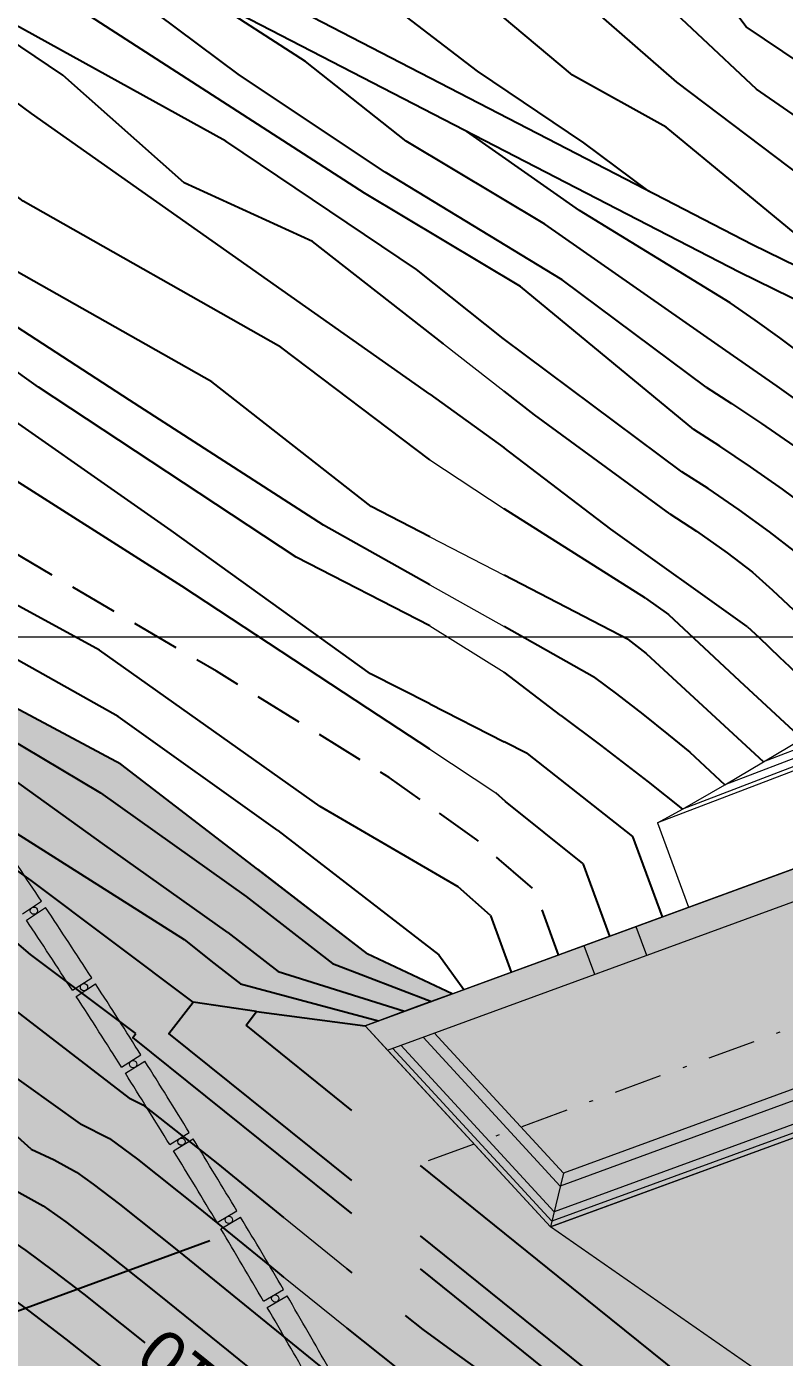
# Model space of a CAD drawing. Extents: x 61466 to 63015, y 108404 to 110397.
# Drawn here: x 62782.19 to 62801.97, y 109286.24 to 109321.01 of the extents above; entities that cross this region are included whole.
import ezdxf
from ezdxf.enums import TextEntityAlignment as Align

# ---------------------------------------------------------------- set-up
doc = ezdxf.new("R2010")
doc.units = 0
doc.header["$LTSCALE"] = 1.000015260077215
doc.header["$MEASUREMENT"] = 0
for name, pattern in [('NASCOSTA', [9.524999999999999, 6.35, -3.175]), ('TRATTEGGIATA2', [0.375, 0.25, -0.125]), ('TRATTOPUNTO2', [0.5, 0.25, -0.125, 0, -0.125])]:
    doc.linetypes.add(name, pattern=pattern)
for name, color, linetype in [('colore lago', 131, 'Continuous'), ('coordinate', 2, 'Continuous'), ('curve livello 1m', 2, 'Continuous'), ('curve livello 5m', 7, 'Continuous'), ('curve livello di scavo 1 m', 2, 'Continuous'), ('LIN010CO', 2, 'Continuous'), ('LIN010TR', 2, 'NASCOSTA'), ('LIN018CO', 6, 'Continuous'), ('LIN025CO', 7, 'Continuous'), ('LIN07CO', 4, 'Continuous'), ('LINCOLO-ROSSO-025', 10, 'Continuous'), ('Strade', 7, 'Continuous'), ('TEXT050', 3, 'Continuous'), ('TRATTCOLO-32', 255, 'Continuous')]:
    doc.layers.add(name, color=color, linetype=linetype)
doc.layers.add('Colori bordi', color=5, linetype='Continuous', plot=False)
doc.layers.add('no_plot', color=5, linetype='Continuous', plot=False)
doc.layers.add('LINCOLOBLU-025', color=150, linetype='Continuous', lineweight=25)
doc.styles.add('ARIAL', font='arial.ttf')

# ---------------------------------------------------------------- blocks, each defined once
blk = doc.blocks.new('SEZ1')
at = {"layer": 'LIN07CO'}
for q in [(-0.4999999999999929, 1.5), (0, 0)]:
    blk.add_line((7.105427357601002e-15, 1.5), q, dxfattribs=at)
at = {"layer": 'TEXT050', "style": 'ARIAL'}
blk.add_attdef('NOME_SEZIONE', text='', height=0.4, dxfattribs=at).set_placement((-0.25, 1.166651639040111), align=Align.MIDDLE)
blk = doc.blocks.new('CONTORNO')
at = {"layer": 'Colori bordi', "lineweight": 0, "ltscale": 2, "flags": 128}
blk.add_lwpolyline([(9.426109361193085, 101.4709291536419, 0.7650295739187453), (-27.5608030434887, 123.1135758659511), (-31.83024715010106, 118.9179519399622, 0.2781912939660241), (-69.07859010582615, 126.1408358634362), (-85.83009494427824, 120.004657439742), (-86.10525989600865, 120.7558459975553), (-102.9903825197835, 114.570722563818), (-98.15326363751956, 109.3137276651105), (-85.19983467704878, 114.0586477225297), (-84.42731888311391, 113.2190753062459), (-89.14397352362721, 103.0495060201356)], format="xyb", dxfattribs=at)
blk = doc.blocks.new('barrageflott')
at = {"layer": 'TRATTCOLO-32'}
h = blk.add_hatch(color=256, dxfattribs=at)
h.paths.add_polyline_path([(-40.67691753002873, 110.4231217600609), (-41.15748924885702, 110.0638853155397, -0.002639250744120517), (-39.85369007381087, 108.300381502384), (-39.36935275357973, 108.6545246376336, 0.002639250744116973)])
h.paths.add_polyline_path([(-39.25716675069998, 108.5009484511538), (-39.74182715073403, 108.1472475935734, -0.002639250744101069), (-38.45834038988687, 106.3689057472075), (-37.96997305427794, 106.7174704406352, 0.002639250744109729)])
h.paths.add_polyline_path([(-37.85955588555953, 106.5626176294172), (-38.34824120697158, 106.2144988901564, -0.002639250744143849), (-37.08523571027035, 104.4215529614594), (-36.59290260676062, 104.7644933574484, 0.002639250744123338)])
h.paths.add_polyline_path([(-36.48426879821636, 104.6083842932567), (-36.97691475170723, 104.265893469259, -0.002639250744139114), (-35.73455667465169, 102.4585793304432), (-35.23832257247705, 102.7958503132249, 0.002639250744122768)])
h.paths.add_polyline_path([(-35.13148641544103, 102.6385055330757), (-35.62802819065109, 102.3016876809706, -0.002639250744111712), (-34.4064809725096, 100.4802430944546), (-33.9064111540356, 100.8118002941192, 0.002639250744129094)])
h.paths.add_polyline_path([(-33.80138670346059, 100.6532404976024), (-34.30175897748268, 100.3221399276954, -0.002639250744078589), (-33.10118331971171, 98.48680451481778), (-32.5973435719643, 98.81260431313422, 0.002639250744100181)])
h.paths.add_polyline_path([(-32.49414464438451, 98.65285035969282), (-32.99828159042227, 98.32751063014439, -0.002639250744097403), (-31.81883543553704, 96.47852583962958), (-31.31129204148601, 96.79852537582337, 0.002639250744063179)])
h.paths.add_polyline_path([(-31.20993221332901, 96.63759828200273), (-31.71776750932622, 96.3180621930369, -0.002639250744102978), (-30.55960602012055, 94.45567126931564), (-30.04842574996292, 94.7698284456128, 0.002639250744125118)])
h.paths.add_polyline_path([(-29.94891835565795, 94.60774938226677), (-30.460385192986, 94.2940589707141, -0.002639250744062928), (-29.32366073217418, 92.41850692186563), (-28.80891083458846, 92.72678040910978, 0.002639250744101873)])
h.paths.add_polyline_path([(-28.71126896493661, 92.56357069867954), (-29.22630005727115, 92.25576723228733, -0.002639250744152593), (-28.11116216734808, 90.36730079773406), (-27.59291036058858, 90.6696500408143, 0.002639250744159465)])
h.paths.add_polyline_path([(-27.4971468609001, 90.5053311544616), (-28.01567445296678, 90.20345512650965, -0.0026392507441044), (-26.92226983667933, 88.30232274475566), (-26.4005842996994, 88.59870796791802, 0.002639250744119277)])
h.paths.add_polyline_path([(-26.30671176820761, 88.43330152268754), (-26.82866764477512, 88.13739264667674, -0.002639250744112393), (-25.7571401456662, 86.22384442242037), (-25.23208950912522, 86.51422663450649, 0.002639250744126293)])
h.paths.add_polyline_path([(-25.1401202952984, 86.34775439057557), (-25.66543579014251, 86.05785159500374, -0.002639250744129545), (-24.61592637370632, 84.13213926635217), (-24.08757971103478, 84.41648026593612, 0.002639250744081125)])
h.paths.add_polyline_path([(-23.9975259139319, 84.24896412367525), (-24.52613191878481, 83.96510554685665, -0.002639250744117161), (-23.49877865394228, 82.02748245216208), (-22.96720547211589, 82.30574483258533, 0.002639250744102623)])
h.paths.add_polyline_path([(-22.87907893881493, 82.13720682966232), (-23.41090591259126, 81.85942981483822, -0.002639250744108174), (-22.40584395347105, 79.91015085937397), (-21.87111418393033, 80.18229801363486, 0.002639250744105732)])
h.paths.add_polyline_path([(-21.78492650801491, 80.01276032223541), (-22.31990448584838, 79.74110141249548, -0.002639250744087263), (-21.33726605403353, 77.7804230349575), (-20.79945004353067, 78.04641916057153, 0.002639250744118918)])
h.paths.add_polyline_path([(-20.71521256344568, 77.87590408428514), (-21.25327116595872, 77.61039901792537, -0.002639250744117056), (-20.29318553309713, 75.63857915661356), (-19.75235403435363, 75.89838926029915, 0.002639250744117993)])
h.paths.add_polyline_path([(-19.6700778320228, 75.72691923136881), (-20.21114627458155, 75.4676029370894, -0.002639250744073535), (-19.27373974538932, 73.48490099610353), (-18.72996390784101, 73.7384908983222, 0.002639250744114349)])
h.paths.add_polyline_path([(-16.68350757488224, 69.21002784853044), (-17.23317691691045, 68.96947927867586, -0.002639250744130516), (-16.36453561045346, 66.95570166716061), (-15.81235747954634, 67.19043409299047, 0.002639250744103163)])
h.paths.add_polyline_path([(-17.6540927306196, 71.39369608346897), (-18.20096692482184, 71.14685885829385, -0.002639250744103309), (-17.30928556653089, 69.14317666215356), (-16.75983603970963, 69.3842269006418, 0.002639250744081492)])
h.paths.add_polyline_path([(-18.64965980718262, 73.56608847460302), (-19.19366690913739, 73.31299506693904, -0.002639250744106423), (-18.27906280475145, 71.31967188189446), (-17.73241416520614, 71.56700822150742, 0.002639250744093326)])
at = {"layer": 'LINCOLO-ROSSO-025', "lineweight": 0}
for p, q in [((-34.4064809725096, 100.4802430944546), (-33.9064111540356, 100.8118002941192)), ((-34.30175897746813, 100.3221399276954), (-33.80138670346059, 100.6532404976024)), ((-33.10118331971171, 98.48680451481778), (-32.5973435719643, 98.81260431313422)), ((-32.99828159043682, 98.32751063014439), (-32.49414464438451, 98.65285035969282)), ((-31.81883543553704, 96.47852583962958), (-31.31129204148601, 96.79852537582337)), ((-31.71776750931167, 96.3180621930369), (-31.20993221332901, 96.63759828200273)), ((-30.559606020106, 94.45567126931564), (-30.04842574996292, 94.7698284456128)), ((-30.46038519300055, 94.2940589707141), (-29.94891835565795, 94.60774938226677)), ((-29.32366073217418, 92.41850692186563), (-28.80891083460301, 92.72678040910978)), ((-29.22630005727115, 92.25576723228733), (-28.71126896493661, 92.56357069867954)), ((-28.11116216734808, 90.36730079773406), (-27.59291036058858, 90.6696500408143)), ((-28.01567445296678, 90.20345512650965), (-27.4971468609001, 90.5053311544616))]:
    blk.add_line(p, q, dxfattribs=at)
for centre in [(-34.10399138514185, 100.5668679202354), (-32.79772007883003, 98.56995421320607), (-31.51443846344773, 96.55818947181979), (-30.25431536196265, 94.53183835512027), (-29.01751655069529, 92.49116744105413), (-27.80420473752019, 90.43644519142981)]:
    blk.add_circle(centre, 0.09495690182756213, dxfattribs=at)
for radius, start, end in [(208.3435769920455, 33.54524647774818, 34.15011678750808), (208.3435769920455, 32.88807337687573, 33.49294368744631), (207.7435769920455, 32.88807337687573, 33.49294368744631), (208.3435769920455, 32.23090027664895, 32.83577058665396), (207.7435769920455, 32.23090027664895, 32.83577058665396), (207.7435769920455, 31.57372717591391, 32.17859748693687), (208.3435769920455, 31.57372717591391, 32.17859748693687), (208.3435769920455, 30.91655407606351, 31.52142438595143), (207.7435769920455, 30.91655407606351, 31.52142438595143), (208.3435769920455, 30.25938097533888, 30.86425128554118), (207.7435769920455, 30.25938097533888, 30.86425128554118), (208.3435769920455, 29.60220787538474, 30.20707818504319), (207.7435769920455, 29.60220787538474, 30.20707818504319)]:
    blk.add_arc((-207.5503023650672, -14.31788796625915), radius, start, end, dxfattribs=at)

msp = doc.modelspace()

# ---------------------------------------------------------------- hatches: boundary and pattern name
at = {"layer": 'colore lago', "linetype": 'Continuous', "lineweight": 0}
msp.add_hatch(color=256, dxfattribs=at).paths.add_polyline_path([(62823.09817661175, 109267.4971399434), (62823.69215338399, 109266.9249924592), (62824.21109170993, 109265.8755204591), (62823.36964649598, 109265.6421649583), (62827.76780187683, 109260.0127827815), (62841.0612084289, 109263.6993706926), (62841.76361921904, 109262.8003258794), (62836.24348806483, 109253.0435270955), (62840.64165107512, 109247.4142277469), (62841.44165107415, 109248.8281443365), (62841.44165107414, 109247.2666549963), (62842.48685966961, 109245.2937046921), (62842.98217337792, 109244.3587436367), (62843.39174940745, 109243.585622218), (62843.65497841647, 109243.0887474739), (62843.97450582117, 109242.4856030939), (62844.75686056812, 109241.9483543213), (62845.651826458, 109241.3801105832), (62846.4281971067, 109240.9286487636), (62846.94271509662, 109240.6813721959), (62847.64613995038, 109240.5939090845), (62848.41310224529, 109240.5076704386), (62848.93480919932, 109240.3248275247), (62849.70787289062, 109240.0058773521), (62850.50037421178, 109239.6465049724), (62850.96863960474, 109239.3887836557), (62851.94725538202, 109238.3759442612), (62853.32176082, 109236.9457837952), (62854.11505408533, 109236.1376091607), (62854.82266913473, 109235.421905224), (62855.33964134585, 109234.9043775517), (62855.56100609637, 109234.6907317102), (62856.09811269535, 109234.4547740921), (62856.70619305045, 109233.9912537725), (62857.53490679127, 109233.2829532123), (62858.14972630373, 109232.7006224021), (62858.5092218959, 109232.3142393243), (62858.88387910501, 109231.4348391923), (62859.22313943096, 109230.3672173602), (62859.57892881548, 109229.5985836344), (62860.02155128967, 109229.3177645111), (62860.52435460854, 109229.0129035072), (62861.12115362707, 109228.30212974), (62861.76312353993, 109227.3968258008), (62862.36738475427, 109226.6724808548), (62862.86301142563, 109226.3512314404), (62863.35149079989, 109226.0811662762), (62863.80977166743, 109225.8265014858), (62864.37336186592, 109225.4596613738), (62865.15864880766, 109224.9262906477), (62866.02413744318, 109224.3237528915), (62866.82833272299, 109223.7494116895), (62867.74419357038, 109223.0671410374), (62868.79593716702, 109222.2609254734), (62869.66804043393, 109221.5726296664), (62870.57400836481, 109220.8296039038), (62871.45489499047, 109220.0917340807), (62872.22788044123, 109219.4299279922), (62872.81014484735, 109218.9150934337), (62873.11886833908, 109218.6181382001), (62873.68024425061, 109217.7357549704), (62874.16767086019, 109217.0119560386), (62874.81943522722, 109216.7708121959), (62876.54236221588, 109216.1526118918), (62874.84939381115, 109207.8206919386), (62874.60899161969, 109206.6376239914), (62869.26120182507, 109207.5661905958), (62863.75619694225, 109208.1111887648), (62858.19319340221, 109208.3071879103), (62852.65020176403, 109208.1401957228), (62847.09919926159, 109207.6181925489), (62841.61920353405, 109206.7081888868), (62836.19519993298, 109205.4301890089), (62830.87619968884, 109203.835203047), (62825.68720432751, 109201.8681925489), (62820.62120243542, 109199.5581949903), (62815.73320194714, 109196.9441965773), (62811.01320072643, 109193.9851969435), (62806.80919834606, 109190.9902018263), (62802.65320011608, 109187.5991953566), (62798.57820316784, 109183.82319438), (62795.53019901745, 109180.6211985304), (62792.2431954868, 109176.7911672124), (62789.65820175206, 109173.3731931384), (62786.55020328991, 109168.7701929762), (62783.7532062196, 109163.9541987135), (62781.28120609753, 109158.9951990797), (62779.15719791882, 109153.8611963942), (62777.36419865124, 109148.5911921217), (62775.92320438854, 109143.2191981031), (62774.82820316784, 109137.7701929762), (62774.09919926159, 109132.2771967604), (62773.74220463268, 109126.8981913282), (62773.73320194714, 109121.3411844923), (62774.08020206921, 109115.7792032911), (62774.82220646374, 109110.2851999952), (62775.90719791882, 109104.8281992628), (62776.77414833636, 109101.6141078531), (62775.53419682018, 109098.9681986524), (62771.47070551834, 109097.4112212987), (62770.73672383319, 109098.002323595), (62769.8807971655, 109098.4706701694), (62769.15970351557, 109098.6757570496), (62768.39696209739, 109098.468313665), (62767.45374367202, 109097.9664018124), (62766.47973204842, 109097.4381815896), (62765.62461103556, 109097.1518130945), (62765.12870497692, 109097.2382205043), (62764.204231476, 109097.4452987603), (62761.9196536024, 109098.0402332804), (62758.98866001823, 109098.8558052879), (62755.80542274813, 109099.7559674718), (62752.76411381675, 109100.604672521), (62750.25890524864, 109101.2658731245), (62749.51457897673, 109101.4323058139), (62748.65062731056, 109101.6162890002), (62748.14007827736, 109101.736719099), (62747.52541194316, 109102.0339062683), (62746.76880594499, 109102.4063511514), (62745.62765381109, 109102.8954298658), (62744.24713276765, 109103.4574777788), (62742.73242988839, 109104.0598132656), (62741.18873224709, 109104.6697547011), (62739.72122691743, 109105.2546204604), (62738.4351009732, 109105.7817289186), (62737.43554148808, 109106.2183984508), (62736.77867844934, 109106.5463541668), (62735.73992291521, 109107.2019414193), (62732.79995647849, 109108.9003627415), (62729.64050356369, 109110.9173247112), (62727.66619297499, 109112.2158361902), (62727.66619297498, 109301.1727148074), (62759.54776977518, 109318.7502691394), (62762.17366749162, 109316.5834332037), (62766.05824036466, 109313.6707714253), (62770.75016502605, 109310.7925126817), (62775.76967393806, 109307.4987029362), (62780.62539072475, 109303.8925501492), (62784.64869804524, 109301.7427288234), (62791.07767767625, 109296.7832897306), (62792.19060390321, 109296.2636473271), (62793.30353013008, 109295.7440049236), (62792.40613320151, 109295.415281542), (62791.02638676144, 109294.9098720031), (62795.86350564371, 109289.6528771044), (62808.8169346042, 109294.3977971618), (62809.5894503981, 109293.5582247456), (62804.8727957576, 109283.3886554595), (62809.7099146398, 109278.1316605607), (62811.19752626401, 109281.3390968978), (62812.27661652953, 109280.8427187184), (62812.5570701946, 109280.5713445839), (62813.17887806522, 109280.0782740087), (62813.95657222585, 109279.5110059133), (62814.81879083112, 109278.9048861216), (62815.6941720356, 109278.2952604578), (62816.51135399395, 109277.717474746), (62817.19897486074, 109277.2068748103), (62817.68567279058, 109276.7988064749), (62818.12691195921, 109276.2601634234), (62818.71211063369, 109275.5384808206), (62819.25879983142, 109274.9114816119), (62819.8945759946, 109274.1923411735), (62820.22701885716, 109273.8025687297), (62820.52803513606, 109273.1585933028), (62820.82610423578, 109272.3158989379), (62821.42451595351, 109270.4065013836), (62821.73040465539, 109269.5258658789), (62822.04445360452, 109268.818655219)])
at = {"layer": 'LINCOLOBLU-025', "linetype": 'Continuous', "lineweight": 0}
h = msp.add_hatch(color=256, dxfattribs=at)
h.dxf.hatch_style = 1
h.paths.add_polyline_path([(62848.33336500539, 109261.0092654882), (62847.63708044864, 109261.4032043363), (62847.70319440113, 109261.5200603516, -0.1419504759836536), (62851.28575729391, 109265.0212221183), (62851.84927293976, 109265.3231645279), (62850.38513018109, 109269.107819349), (62848.09859103252, 109268.4737059221), (62838.05604824159, 109250.7235716313), (62840.10852288269, 109248.0965238892), (62840.64163262639, 109247.4141745338), (62846.42826149091, 109257.6420064259)])
h.paths.add_polyline_path([(62848.09859103252, 109268.4737059221), (62841.73481150945, 109266.7088736674), (62825.95521480341, 109262.3328042055), (62827.76779105749, 109260.0128123964), (62841.06119760956, 109263.6994003075), (62841.76360839968, 109262.8003554943), (62836.24347724549, 109253.0435567104), (62838.05604824159, 109250.7235716313)])
h.paths.add_polyline_path([(62850.38513018109, 109269.107819349), (62849.26842985045, 109271.9943720879), (62840.91171840001, 109269.676850895), (62840.69792769916, 109270.4477552577), (62823.36963567663, 109265.6421945731), (62825.95521480341, 109262.3328042055), (62841.73481150945, 109266.7088736674)])
edge = h.paths.add_edge_path()
edge.add_line((62819.64910027864, 109297.9823266926), (62816.56241593683, 109303.4119257058))
edge.add_line((62816.56241593683, 109303.4119257058), (62808.18666351754, 109300.3438364941))
edge.add_line((62808.18666351754, 109300.3438364941), (62807.91149856585, 109301.0950250518))
edge.add_line((62807.91149856585, 109301.0950250518), (62791.0263759421, 109294.909901618))
edge.add_line((62791.0263759421, 109294.909901618), (62795.86349482436, 109289.6529067193))
edge.add_line((62795.86349482436, 109289.6529067193), (62808.81692378483, 109294.3978267767))
edge.add_line((62808.81692378483, 109294.3978267767), (62809.58943957877, 109293.5582543605))
edge.add_line((62809.58943957877, 109293.5582543605), (62804.87278493826, 109283.3886850743))
edge.add_line((62804.87278493826, 109283.3886850743), (62809.70990382046, 109278.1316901756))
edge.add_line((62809.70990382046, 109278.1316901756), (62816.23205036147, 109292.1940768031))
edge.add_line((62816.23205036147, 109292.1940768031), (62815.50630883501, 109292.5306763229))
edge.add_line((62815.50630883501, 109292.5306763229), (62816.83299666303, 109295.3911451968))
edge.add_arc((62821.36888122563, 109293.2873981738), 5.000000030219407, 110.11809058462421, 155.1180905846439, ccw=False)

# ---------------------------------------------------------------- linework, layer by layer
at = {"layer": 'Colori bordi', "linetype": 'Continuous', "lineweight": 0, "flags": 128}
msp.add_lwpolyline([(62780.62539072475, 109303.8925501492), (62784.64869804524, 109301.7427288234), (62791.07767767625, 109296.7832897306), (62792.19060390321, 109296.2636473271), (62793.30353013008, 109295.7440049236), (62792.40613320151, 109295.415281542), (62791.02638676144, 109294.9098720031), (62795.86350564371, 109289.6528771044), (62808.8169346042, 109294.3977971618), (62809.5894503981, 109293.5582247456), (62804.8727957576, 109283.3886554595)], dxfattribs=at)
at = {"layer": 'coordinate', "linetype": 'Continuous', "lineweight": 0}
for p, q in [((62727.66619297498, 109305.0712302026), (62794.65394160839, 109305.0712302026)), ((62794.65394160839, 109305.0712302026), (62912.46193553894, 109305.0712302026))]:
    msp.add_line(p, q, dxfattribs=at)
at = {"layer": 'curve livello 1m', "color": 152, "linetype": 'TRATTEGGIATA2', "ltscale": 5, "flags": 128}
msp.add_lwpolyline([(62796.07571221086, 109296.759472133), (62795.45661276275, 109298.4495871663), (62795.2140165139, 109298.6549494145), (62794.52546885352, 109299.2514098686), (62793.9459773293, 109299.7650666845), (62791.65480363501, 109301.3960033562), (62787.1459236623, 109304.1699662465), (62780.76412517219, 109307.9148167777), (62775.35346920494, 109312.2144605732), (62768.20862916773, 109317.0688964892), (62764.53215727046, 109319.8428605235), (62763.53470424555, 109320.948440776)], dxfattribs=at)
at = {"layer": 'curve livello 5m', "color": 2}
for p, q in [((62792.71392628861, 109311.4126077234), (62794.65415480157, 109310.0071859355)), ((62792.71392628861, 109303.3142278666), (62794.65415480157, 109302.3264746034)), ((62798.01188175486, 109299.8556847803), (62798.78280517196, 109297.7510968007)), ((62788.21930761161, 109298.9968409938), (62791.07767767625, 109296.7832897306)), ((62793.30353013008, 109295.7440049236), (62791.07767767634, 109296.7832897305))]:
    msp.add_line(p, q, dxfattribs=at)
at = {"layer": 'curve livello 5m', "color": 2, "flags": 128}
for points in [[(62805.33221949961, 109316.5444058094), (62801.24392786922, 109319.3774963889), (62798.16531322326, 109322.2742527409), (62794.09067500559, 109326.4383389243), (62788.83891979145, 109330.9645206527), (62786.62422480161, 109333.6785922556)], [(62792.71392628861, 109311.4126077234), (62788.47673016034, 109314.3986963733), (62782.31949947765, 109318.7438314732), (62776.70555324162, 109322.9079176566), (62772.55338758655, 109325.9207919688)], [(62792.71392628861, 109303.3142278666), (62791.16923237357, 109304.1006179464), (62785.96667877288, 109307.8454684776), (62780.41728835819, 109311.7290167528), (62772.30130440732, 109317.6930380538), (62767.02938427831, 109321.2991908408), (62765.96547059452, 109322.2886168857)], [(62800.24353772291, 109312.6904001782), (62795.72052973635, 109315.8470751212), (62792.09862925296, 109318.0196415272), (62789.47275234127, 109320.1016851909), (62786.85183893642, 109321.8025312014)], [(62788.21930761161, 109298.9968409938), (62788.21930761161, 109298.9968409938), (62784.64869804523, 109301.7427482885), (62780.62539072474, 109303.8925696143), (62775.76967393805, 109307.4987224013), (62770.75016502605, 109310.7925321469), (62766.05824036465, 109313.6707908905), (62762.17366749161, 109316.5834526689), (62759.54776977518, 109318.7502886046)], [(62785.04534456848, 109294.7031498145), (62782.29528043995, 109296.7689049913), (62778.87334765264, 109299.6831156727), (62774.56424762076, 109302.7240309675), (62770.38188656142, 109306.6518796991), (62763.5380209868, 109311.3399583984), (62755.26445056529, 109316.388727989)], [(62803.31551321442, 109310.523639949), (62801.7858717802, 109311.6160176967), (62800.24353772291, 109312.6904001782)], [(62801.00102180502, 109305.34210363), (62797.44093257027, 109307.8809960114), (62794.65415480157, 109310.0071859355)], [(62801.00102180502, 109305.34210363), (62801.3144102348, 109305.0485399438), (62801.84844290488, 109304.5359487411)], [(62801.84843777694, 109304.5359457275), (62802.10376887483, 109304.2908661998), (62802.9075337032, 109303.518424104), (62803.4500951876, 109303.007413)], [(62795.25408949642, 109302.0210531293), (62794.65415480157, 109302.3264746034)], [(62795.25408949642, 109302.0210531293), (62798.01188175485, 109299.8556847803)], [(62790.67760436775, 109290.0002491493), (62784.96617371011, 109294.604950422), (62784.96617371011, 109294.604950422), (62785.04533978426, 109294.7031438804)], [(62779.74891790357, 109290.3520495809), (62780.39571187791, 109290.057623643), (62781.13974843515, 109289.6781123692), (62781.75781660815, 109289.3273691416), (62781.75781660815, 109289.3273691416), (62782.16868385187, 109289.0372232796), (62782.88204159408, 109288.5066732307), (62783.68388251213, 109287.8948840095), (62785.13427471034, 109286.7407224105), (62785.27497634636, 109286.6262964031)], [(62822.27927462575, 109261.2303126609), (62820.7825035203, 109262.4394995235), (62814.20701710384, 109271.0302356333), (62792.47019997232, 109288.555012788)]]:
    msp.add_lwpolyline(points, dxfattribs=at)
at = {"layer": 'curve livello di scavo 1 m', "linetype": 'Continuous', "lineweight": 0}
for p, q in [((62804.66591747299, 109303.0443789841), (62801.42596496605, 109301.8045634563)), ((62804.61063858033, 109302.8090825452), (62800.42121661127, 109301.2059385488)), ((62804.52772024133, 109302.4561378868), (62798.66072102696, 109300.2110442589)), ((62804.55535968766, 109302.5737861063), (62799.30956029919, 109300.5664037376)), ((62798.66072102696, 109300.2110442589), (62799.46965338608, 109298.002693492))]:
    msp.add_line(p, q, dxfattribs=at)
at = {"layer": 'LIN010CO', "linetype": 'Continuous', "lineweight": 0}
for p, q in [((62808.14827526948, 109295.1245105736), (62796.12212583885, 109290.7192586653)), ((62796.12212583887, 109290.7192586653), (62792.53999136097, 109294.6123328557)), ((62808.56816417223, 109294.6681740903), (62795.95973027823, 109290.0496278304)), ((62795.8990991465, 109289.7996180691), (62791.74030830684, 109294.3194040741)), ((62795.95973027823, 109290.0496278304), (62791.95770689749, 109294.3990385042)), ((62808.7249316312, 109294.497798759), (62795.8990991465, 109289.7996180691)), ((62796.20365806652, 109291.0554531615), (62795.86351327309, 109289.6528813108))]:
    msp.add_line(p, q, dxfattribs=at)
at = {"layer": 'LIN010TR', "linetype": 'TRATTOPUNTO2', "lineweight": 0, "ltscale": 5, "flags": 128}
msp.add_lwpolyline([(62792.68472842413, 109291.3852157653), (62818.63592400274, 109300.8912970346), (62825.99757186894, 109303.5879135617, -0.448954292473764), (62870.31262296876, 109279.7888254724), (62882.81112931504, 109227.351925277)], format="xyb", dxfattribs=at)
at = {"layer": 'LIN018CO', "lineweight": 0}
msp.add_line((62801.42596496605, 109301.8045634563), (62802.43353275488, 109302.4042672617), dxfattribs=at)
at = {"layer": 'LIN018CO'}
for p, q in [((62787.91907786834, 109294.9217422026), (62788.19021323915, 109295.2760336874)), ((62790.67760436775, 109292.6977476828), (62787.91907786834, 109294.9217422026)), ((62796.06584892511, 109288.3536072988), (62792.47019997231, 109291.2525113215))]:
    msp.add_line(p, q, dxfattribs=at)
at = {"layer": 'LIN018CO', "lineweight": 0, "flags": 128}
msp.add_lwpolyline([(62798.66072102696, 109300.2110442589), (62799.3095602992, 109300.5664037376), (62800.42121661127, 109301.2059385488), (62801.42596496605, 109301.8045634563)], dxfattribs=at)
at = {"layer": 'LIN018CO', "flags": 128}
for points in [[(62790.67760436775, 109290.8608796338), (62785.90829075107, 109294.7060220854), (62786.5403654028, 109295.522223315)], [(62822.27927462575, 109262.0916324013), (62821.26585374435, 109262.9103382219), (62814.69016245152, 109271.5013419984), (62792.47019997232, 109289.4156432725)], [(62799.90054677374, 109285.2619759506), (62796.06584892511, 109288.3536072988)]]:
    msp.add_lwpolyline(points, dxfattribs=at)
at = {"layer": 'LIN025CO', "linetype": 'Continuous', "lineweight": 0}
for p, q in [((62791.02639439081, 109294.9098762095), (62804.48799874885, 109299.8409440154)), ((62791.6127118311, 109294.2726647066), (62804.56614079163, 109299.0175847641)), ((62798.09413164599, 109297.4988314866), (62798.36929659775, 109296.7476429288)), ((62796.74058516543, 109297.0030191527), (62797.01575011717, 109296.2518305949)), ((62807.93746607311, 109295.3536186226), (62796.20365806654, 109291.0554531614)), ((62791.61271183114, 109294.2726647066), (62791.02639439081, 109294.9098762095)), ((62796.20365806654, 109291.0554531614), (62792.83233278495, 109294.7194193029)), ((62795.86351327307, 109289.6528813108), (62791.61271183113, 109294.2726647066)), ((62808.81694223356, 109294.3978013682), (62795.86351327307, 109289.6528813108)), ((62804.87280338696, 109283.3886596658), (62795.86351327307, 109289.6528813108))]:
    msp.add_line(p, q, dxfattribs=at)
at = {"layer": 'no_plot', "linetype": 'Continuous', "lineweight": 0}
for p, q in [((62793.0782992268, 109312.7198092774), (62794.65415480157, 109311.4889968215)), ((62792.71392628861, 109309.692286613), (62794.65415480157, 109308.4123578999)), ((62792.71392628861, 109307.6846005861), (62794.65415480157, 109306.6795994768)), ((62792.71392628861, 109306.4281326761), (62794.65415480157, 109305.3362057308)), ((62792.71392628861, 109305.3561272091), (62794.65415480157, 109304.1455187014)), ((62792.71392628861, 109302.1306276686), (62794.43629039297, 109300.9904832994)), ((62790.55177060707, 109288.5560228088), (62788.9007959793, 109289.8977804946)), ((62790.55177060707, 109287.003559179), (62788.9007959793, 109288.3429358651))]:
    msp.add_line(p, q, dxfattribs=at)
at = {"layer": 'no_plot'}
for p, q in [((62788.75198634814, 109300.0113395249), (62792.94988848503, 109296.7604408071)), ((62796.71057177312, 109299.1435762001), (62797.40545812001, 109297.2465661724)), ((62787.92080889336, 109298.2847403177), (62790.17672595158, 109296.5377348771)), ((62794.29872998776, 109297.7923631184), (62794.84255014082, 109296.3077573432)), ((62787.44271204816, 109297.340723662), (62788.75578360404, 109296.3238675042)), ((62792.94988848503, 109296.7604408071), (62793.60087254283, 109295.8529232635)), ((62787.07782983979, 109296.5429016456), (62787.77779099073, 109296.0008445099)), ((62790.17672595166, 109296.5377348771), (62792.7584701436, 109295.5443461252)), ((62787.7777909907, 109296.00084451), (62791.38077384626, 109295.0396875661)), ((62788.75578360414, 109296.3238675042), (62792.05956367168, 109295.2883324205)), ((62788.19021323915, 109295.2760336874), (62786.5403654028, 109295.522223315)), ((62788.19021323915, 109295.2760336874), (62791.02639439083, 109294.9098762095))]:
    msp.add_line(p, q, dxfattribs=at)
at = {"layer": 'no_plot', "flags": 128}
for points in [[(62806.71982809455, 109317.1403731215), (62800.97228634128, 109321.0069217654), (62798.25585993565, 109324.6278669193), (62793.81903208687, 109328.9730008752), (62789.47275234127, 109331.8697572272), (62787.48788328002, 109334.1547607941)], [(62803.94461090466, 109315.9484384974), (62799.16133540419, 109319.5585441614), (62796.988194836, 109321.4595400526), (62792.82300990594, 109324.5373430331), (62788.29563395401, 109328.6109064742), (62784.18924460813, 109332.3360928894)], [(62802.55700230972, 109315.3524711853), (62798.88969248547, 109318.3817370722), (62796.44491038934, 109319.7395907899), (62792.46082027484, 109323.0889654291), (62788.92946650383, 109325.8951978948), (62785.57920893916, 109328.7919542467), (62782.25475210994, 109331.2695318719)], [(62798.44441572356, 109316.7070245153), (62796.73823556359, 109317.9753879726), (62793.96354105163, 109319.8478138101), (62791.25821306801, 109321.9282856919), (62787.92857798473, 109324.7022497262), (62784.04400511169, 109327.4762126165), (62780.6498747257, 109330.3847004975)], [(62799.61125374058, 109310.4855287989), (62795.08669718653, 109314.2176497448), (62791.01206035964, 109316.6617878095), (62783.85880610524, 109321.2784922802), (62777.88267162888, 109325.985721781), (62776.13576512991, 109327.8958961583)], [(62799.29511174941, 109309.3830931092), (62794.63395945225, 109312.8597948831), (62792.37027217168, 109314.670268032), (62787.39015987625, 109318.0196415272), (62781.50457211227, 109321.2784922802), (62776.70555324162, 109325.1710090928), (62774.74624578112, 109327.129800052)], [(62793.0782992268, 109312.7198092774), (62789.65384715683, 109315.394456834), (62786.30358959215, 109316.9333583242), (62783.13442684303, 109319.7395907899), (62776.97719616034, 109323.9036781173), (62773.47322378885, 109326.4279334732)], [(62799.92739573174, 109311.5879644885), (62796.17326747062, 109314.3986963733), (62791.5553448063, 109317.204928839), (62787.75234950735, 109319.7395907899), (62784.49263865507, 109322.1837288546), (62780.23690701262, 109324.9899613203), (62779.21325178775, 109326.0986284201)], [(62792.71392628861, 109309.692286613), (62788.83035397928, 109312.6355082361), (62782.10171867516, 109316.4497082113), (62776.62169617959, 109320.6800025628), (62770.91060109535, 109325.015059828)], [(62792.71392628861, 109307.6846005861), (62791.1888451489, 109308.4745633287), (62787.02680199019, 109311.7339700394), (62780.64500350007, 109315.3401228264), (62774.12447056252, 109320.6106531188), (62769.46072816575, 109324.2156884433)], [(62792.71392628861, 109306.4281326761), (62789.94023234037, 109307.9891195083), (62784.87641318711, 109311.248526219), (62779.32702277244, 109314.854679006), (62773.43079554375, 109319.5010677339), (62768.28968047419, 109323.570044266)], [(62792.71392628861, 109305.3561272091), (62789.22694593704, 109307.151977469), (62782.49830924215, 109311.5903190087), (62778.82183873566, 109314.2255841549), (62773.27244832097, 109318.2478313182), (62769.45724197626, 109321.0911436526), (62767.19661577509, 109322.9673951481)], [(62792.71392628861, 109302.1306276686), (62791.09986445446, 109303.1990797497), (62786.24414766776, 109306.3891370164), (62777.85069482201, 109311.7290167528), (62771.81573314589, 109316.5141043688), (62766.68254607353, 109320.1202560118), (62764.79582431314, 109321.6437453604)], [(62793.45566426562, 109298.5396500695), (62789.85125164592, 109300.6331629036), (62784.09375886468, 109304.724759511), (62780.27855391075, 109306.8052313927), (62774.38232529129, 109310.8968280001), (62771.33016188446, 109313.6707908905), (62766.89064844008, 109316.8608493011), (62762.58987083393, 109319.8428605235), (62762.16648495165, 109320.1940882191)], [(62788.75182368524, 109300.0114654928), (62784.57933012612, 109302.9910325615), (62780.00108362509, 109305.5569482637), (62774.59042765784, 109309.579195427), (62769.24913960971, 109312.7692538376), (62764.18532045646, 109316.791499857), (62760.74273149174, 109319.4091175147)], [(62800.55967971408, 109313.7928358679), (62796.6260052049, 109316.2091695222), (62793.68148147338, 109318.2697927503)], [(62758.55402559775, 109318.2023987565), (62762.81514654822, 109315.3180263636), (62767.66136570035, 109311.8573537772), (62773.78570861547, 109307.8110299804), (62779.11122383102, 109303.9776700521), (62784.11720741043, 109300.9961678857), (62787.92064935902, 109298.2848638628)], [(62787.44255847961, 109297.340842587), (62784.17046314671, 109299.6651397038), (62779.00471374923, 109303.3920176979), (62773.67919853368, 109307.1188956919), (62767.39508980049, 109311.2717014229), (62762.28259474851, 109314.998579417), (62757.97527011741, 109317.8833083311)], [(62756.90956370419, 109317.2957429012), (62759.35356124088, 109315.956919113), (62763.02816810257, 109313.61431084), (62767.60810996407, 109310.6328086735), (62772.45432911619, 109306.9059306795), (62778.20588604967, 109302.8596068827), (62781.93374725687, 109299.9313451114), (62786.30066895478, 109297.1628079574), (62787.07782983979, 109296.5429016456)], [(62786.54037006162, 109295.522229331), (62782.30653323851, 109298.7068000077), (62774.90406656039, 109303.9776700521), (62768.77972364528, 109308.7693696765), (62763.07544348614, 109312.9773010258), (62756.22444734055, 109316.9180115807)], [(62784.87805037295, 109293.013612844), (62781.15463664111, 109295.8819704104), (62776.71879763671, 109299.6831156727), (62770.50862414316, 109304.6246024547), (62766.83321480158, 109307.4121085228), (62755.93372714014, 109314.3808736932), (62753.9469401795, 109315.6623332271)], [(62783.5957672556, 109292.3482220282), (62780.77442111431, 109294.361512763), (62777.22575074525, 109297.4024280578), (62772.46408126345, 109301.0971600226), (62769.17818342018, 109303.9342321311), (62764.697412496, 109306.5473253141), (62757.37882235083, 109311.4748731128), (62752.18655745717, 109314.6917657065)], [(62828.89476748033, 109293.3464306341), (62820.97345602781, 109298.7864733304), (62818.26266992816, 109300.5953845265), (62817.65679106129, 109300.9224869571), (62816.92825896503, 109301.2934762993), (62816.31633220424, 109301.6234002147), (62815.3643612286, 109302.2029871312), (62814.40846077695, 109302.8105013007), (62813.54151761652, 109303.3844483921), (62812.85641851451, 109303.8633340741), (62812.44605023806, 109304.1856640154), (62811.9148116133, 109304.8593922756), (62811.35695329279, 109305.5769651454), (62811.08847658738, 109305.7985963736), (62810.47862206014, 109306.284412605), (62809.65063341181, 109306.9368493029), (62808.72775434318, 109307.6583419306), (62805.19155041531, 109310.3660250426), (62801.8518410999, 109312.8814340978), (62801.20842984843, 109313.3409196465), (62800.55967971408, 109313.7928358679)], [(62782.31348413826, 109291.6828312125), (62779.55863348826, 109294.1537984632), (62775.45126048879, 109296.6922308604), (62767.31119518741, 109302.5903562906), (62762.23298980894, 109305.8753873938), (62757.52818096441, 109308.8617799298), (62752.37529488837, 109311.9228321076), (62750.29538913272, 109313.6490909925)], [(62798.97896975824, 109308.2806574195), (62795.44888820841, 109310.8682751056), (62794.65415480157, 109311.4889968215)], [(62799.92739573174, 109311.5879644885), (62800.59546966228, 109311.1644157944), (62801.37952278246, 109310.6399974734), (62802.21707540284, 109310.0587784012)], [(62804.99160807739, 109306.3811566409), (62804.49988948417, 109306.7727946786), (62803.89697867235, 109307.3360737389), (62803.32974354691, 109307.8627618375), (62802.69666764323, 109308.3546784156), (62801.91903695538, 109308.9258598079), (62801.08609523875, 109309.5133596072), (62800.28708624871, 109310.0542314066), (62799.61125374058, 109310.4855287989)], [(62803.89747321705, 109305.7483266711), (62803.29923953006, 109306.3210096455), (62802.70086089872, 109306.8926858168), (62802.23355372289, 109307.3105182395), (62801.58761022048, 109307.8081540124), (62800.79072907908, 109308.384229713), (62799.98064976623, 109308.9415933943), (62799.29511174941, 109309.3830931092)], [(62798.3466857759, 109306.0757860402), (62794.65415480157, 109308.4123578999)], [(62798.97896975824, 109308.2806574195), (62799.6756989554, 109307.8258237346), (62800.47510419266, 109307.2619782613), (62801.13736389887, 109306.7582746414), (62801.13736389887, 109306.7582746414), (62801.66530836907, 109306.2921457843), (62802.33785053126, 109305.6558307322), (62802.87195982836, 109305.1417557177)], [(62797.89880029227, 109304.9989354231), (62794.65415480157, 109306.6795994768)], [(62798.3466857759, 109306.0757860402), (62798.94498425081, 109305.6537874454), (62800.80401364179, 109303.9221393499)], [(62797.01723002699, 109304.0063079919), (62794.65415480157, 109305.3362057308)], [(62797.89880029227, 109304.9989354231), (62798.36851519124, 109304.6301238232), (62801.42596496607, 109301.8045634563)], [(62796.13565976171, 109303.0136805606), (62794.65415480157, 109304.1455187014)], [(62797.01723002699, 109304.0063079919), (62797.59142551974, 109303.5781765368), (62798.27478121921, 109303.0491901999), (62798.95078094598, 109302.5108353671), (62799.50290852068, 109302.0545984244), (62799.50290852068, 109302.0545984244), (62800.42121661127, 109301.2059385488)], [(62800.80400827561, 109303.9221361962), (62802.43353275488, 109302.4042672617)], [(62796.13565976171, 109303.0136805606), (62797.17554589487, 109302.238321003), (62798.41312460259, 109301.2803100758), (62799.3095602992, 109300.5664037376)], [(62796.7105717731, 109299.1435762001), (62794.69683592612, 109300.7647834445), (62794.43629039297, 109300.9904832994)], [(62794.29872998773, 109297.7923631184), (62793.45566426562, 109298.5396500695)], [(62784.87805037295, 109293.013612844), (62785.22188066102, 109292.8382350762), (62785.55153381531, 109292.5930600584), (62787.18160791023, 109291.2959151025), (62788.9007959793, 109289.8977804946)], [(62783.5957672556, 109292.3482220282), (62784.3558646478, 109291.9605185925), (62785.08462098951, 109291.4185160462), (62786.66977461039, 109290.1571169294), (62788.58492462279, 109288.5996157113), (62788.9007959793, 109288.3429358651)], [(62782.31348413826, 109291.6828312125), (62782.91112829069, 109291.4013668413), (62783.48984863458, 109291.0828021089), (62783.48984863458, 109291.0828021089), (62783.9249967707, 109290.7693321984), (62784.61770816371, 109290.2439720339), (62784.61770816371, 109290.2439720339), (62786.15794131024, 109289.0183187565), (62788.01881932932, 109287.504954392), (62789.82867328632, 109286.0342511271), (62791.21583424661, 109284.9365811486), (62791.21583424661, 109284.9365811486), (62792.00156977821, 109284.3575009831), (62792.98961641143, 109283.6522603965), (62794.0546668113, 109282.9003788597), (62795.07141364284, 109282.1813758436), (62795.91454957105, 109281.5747708192), (62796.45876726094, 109281.1600832574), (62796.45876726094, 109281.1600832574), (62796.58313035006, 109281.049438507)], [(62781.03120102092, 109291.0174403967), (62781.8403269049, 109290.636377339), (62782.62383262137, 109290.2050856252), (62782.62383262137, 109290.2050856252), (62783.21296181952, 109289.7806915817), (62784.15079533793, 109289.0694280217), (62784.15079533793, 109289.0694280217), (62785.64610801022, 109287.8795205836), (62787.45271403596, 109286.4102930726), (62789.20978410231, 109284.9824824621), (62790.5564888965, 109283.9168257252), (62790.5564888965, 109283.9168257252), (62791.31930866843, 109283.3546342728), (62792.27853919457, 109282.6699618331), (62793.31252769376, 109281.9400087135), (62794.29962138485, 109281.2419752218), (62795.11816748664, 109280.6530616654), (62795.64651321796, 109280.2504683518), (62795.64651321796, 109280.2504683518), (62796.47773984694, 109279.510933305), (62796.58313035006, 109279.4128905614)], [(62778.46663478623, 109289.6866587652), (62779.24745197143, 109289.3312243591), (62780.14566153021, 109288.8730739491), (62780.89180059494, 109288.4496526579), (62780.89180059494, 109288.4496526579), (62781.38780429544, 109288.0993852092), (62782.24897803299, 109287.4588990386), (62783.21696968634, 109286.7203399973), (62783.21696968634, 109286.7203399973), (62784.62244141031, 109285.6019242375), (62786.32050344947, 109284.2209704338), (62787.97200573454, 109282.8789451321), (62789.23779819629, 109281.8773148786), (62789.23779819629, 109281.8773148786), (62789.95478644878, 109281.3489008522), (62790.85638476075, 109280.7053647062), (62791.82824945861, 109280.0192684213), (62792.75603686883, 109279.3631739782), (62793.52540331781, 109278.8096433576), (62794.02200513199, 109278.4312385404), (62794.02200513199, 109278.4312385404), (62794.80329024036, 109277.7361360268), (62796.08359482167, 109276.5450934759), (62796.58313035006, 109276.0714823107)], [(62790.55177060707, 109288.5560228088), (62790.67760436775, 109288.4537691867)], [(62792.07267072111, 109287.3415604106), (62792.53452494682, 109286.9760919953), (62792.53452494682, 109286.9760919953), (62793.3660919978, 109286.3632344037), (62794.41177084519, 109285.6168575234), (62795.53894504637, 109284.821119152), (62796.6149981588, 109284.0601770873), (62797.50731373984, 109283.418189127), (62797.64630772836, 109283.3122773213)], [(62790.55177060707, 109287.003559179), (62791.87517959672, 109285.9563365719), (62791.87517959672, 109285.9563365719), (62792.68383088795, 109285.3603676935), (62793.70069362823, 109284.63455896), (62794.79680592875, 109283.8607490059), (62795.84320590074, 109283.1207764655), (62796.58313035006, 109282.5884282716)]]:
    msp.add_lwpolyline(points, dxfattribs=at)
at = {"layer": 'Strade', "linetype": 'Continuous', "flags": 128}
for points in [[(62801.1411408334, 109315.3116423428), (62780.71437141919, 109325.8811845551), (62777.26075253552, 109328.516145507)], [(62800.78920170299, 109314.5932143029), (62780.57563558096, 109325.0489946585), (62776.56983827704, 109328.1352175813)], [(62887.73570608324, 109251.5971118459), (62883.41296430719, 109254.039379327), (62880.85491649931, 109255.3727864449), (62877.77332756634, 109256.9126159458), (62875.73022814246, 109258.9815878591), (62874.93650582201, 109262.156480216), (62870.11607187057, 109267.6699939589), (62863.17493912143, 109273.2009578683), (62855.96644478213, 109277.180093517), (62849.63269034836, 109279.1090802226), (62845.28568967558, 109280.4505359995), (62840.2064681738, 109287.6145161077), (62831.65543768262, 109295.4470531401), (62820.04256197262, 109302.9242323691), (62813.45919107845, 109307.4533539823), (62806.19375411215, 109312.8364990788), (62801.1411408334, 109315.3116423428)], [(62887.44019886485, 109250.8452151116), (62883.03120228282, 109253.3362149295), (62880.49120136729, 109254.6602149304), (62877.29720112315, 109256.2562148866), (62875.00720020763, 109258.5752148923), (62874.20720097057, 109261.77521494), (62869.56120106212, 109267.0892145928), (62862.72920414439, 109272.533214837), (62855.65320011607, 109276.4392149743), (62849.39820286266, 109278.3442156609), (62844.79020115367, 109279.7662146386), (62839.60319706432, 109287.0822165307), (62831.16520115367, 109294.8112166222), (62819.59919926158, 109302.2582152184), (62812.99420353404, 109306.8022139367), (62805.77620121471, 109312.1502135094), (62800.78920170299, 109314.5932143029)]]:
    msp.add_lwpolyline(points, dxfattribs=at)

# ---------------------------------------------------------------- block references
at = {"layer": 'curve livello 1m', "linetype": 'Continuous', "lineweight": 0}
msp.add_blockref('barrageflott', (62816.4872789256, 109197.3474609892), dxfattribs=at)
at = {"layer": 'LIN025CO', "xscale": 5.000000000000002, "yscale": 5.000000000000002, "zscale": 5.000000000000002, "rotation": 110.1180907281297}
msp.add_blockref('SEZ1', (62786.97763462362, 109289.294672487), dxfattribs=at)
at = {"layer": 'TRATTCOLO-32', "linetype": 'Continuous', "lineweight": 0}
msp.add_blockref('CONTORNO', (62894.01674498695, 109180.3391758424), dxfattribs=at)

# ---------------------------------------------------------------- texts
at = {"layer": 'coordinate', "color": 1, "style": 'ARIAL'}
msp.add_text('310', height=1.25, rotation=141.1520328330857, dxfattribs=at).set_placement((62785.76687927265, 109287.0994892383), align=Align.RIGHT)

doc.saveas('drawing.dxf')
